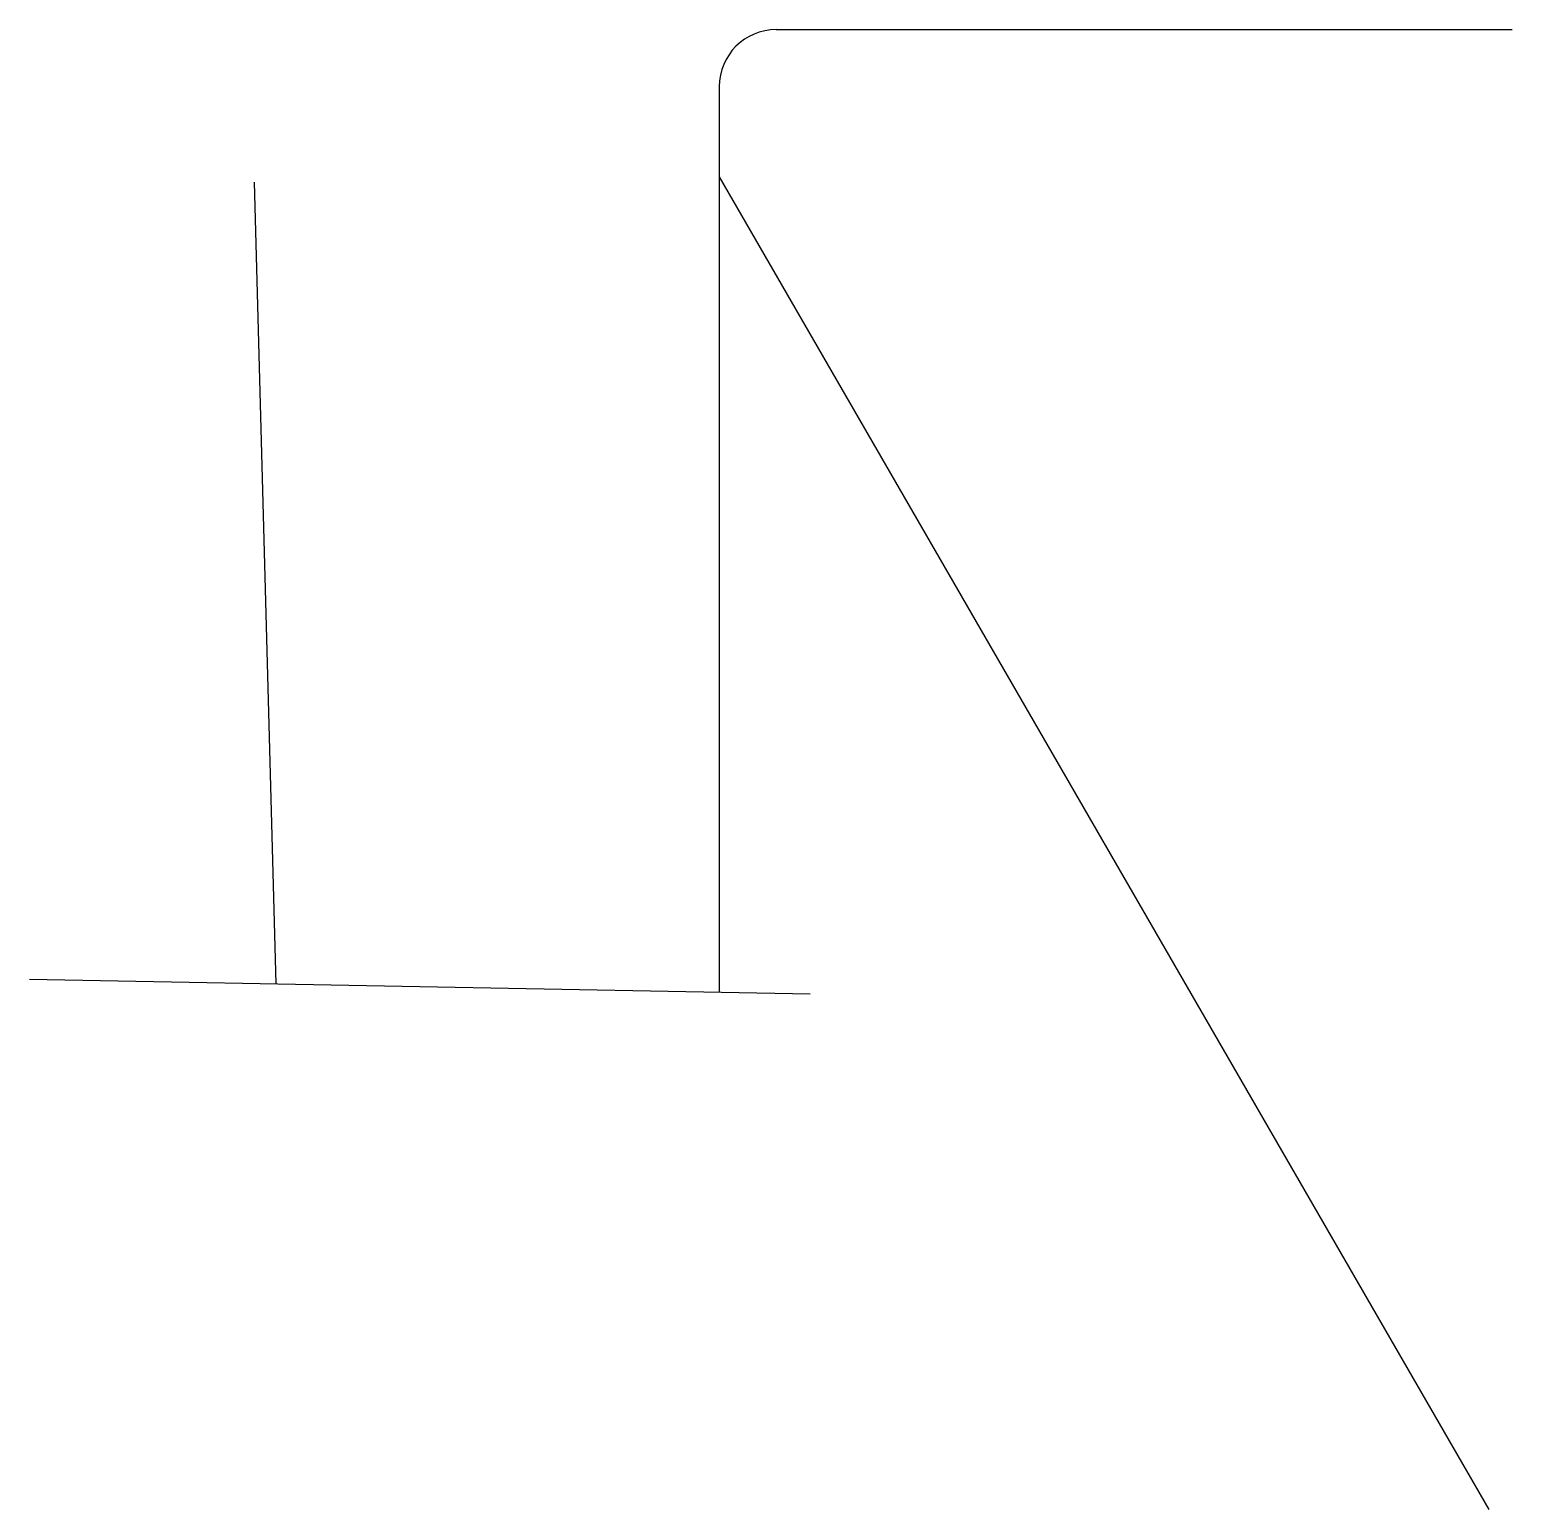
# Model space of a CAD drawing. Header units: millimetres. Extents: x -17339 to -4309, y -8195 to 4811.
import ezdxf

# ---------------------------------------------------------------- set-up
doc = ezdxf.new("R2010")
doc.units = ezdxf.units.MM

msp = doc.modelspace()

# ---------------------------------------------------------------- linework, layer by layer
for p, q in [((-10778, 4811), (-4309, 4811)), ((-11278, 4311), (-11278, -3649)), ((-11278, 3518), (-4515, -8195)), ((-15367, 3471), (-15175, -3576)), ((-17339, -3536), (-10479, -3664))]:
    msp.add_line(p, q)
msp.add_arc((-10778, 4311), 500, 90, 180)

doc.saveas('drawing.dxf')
